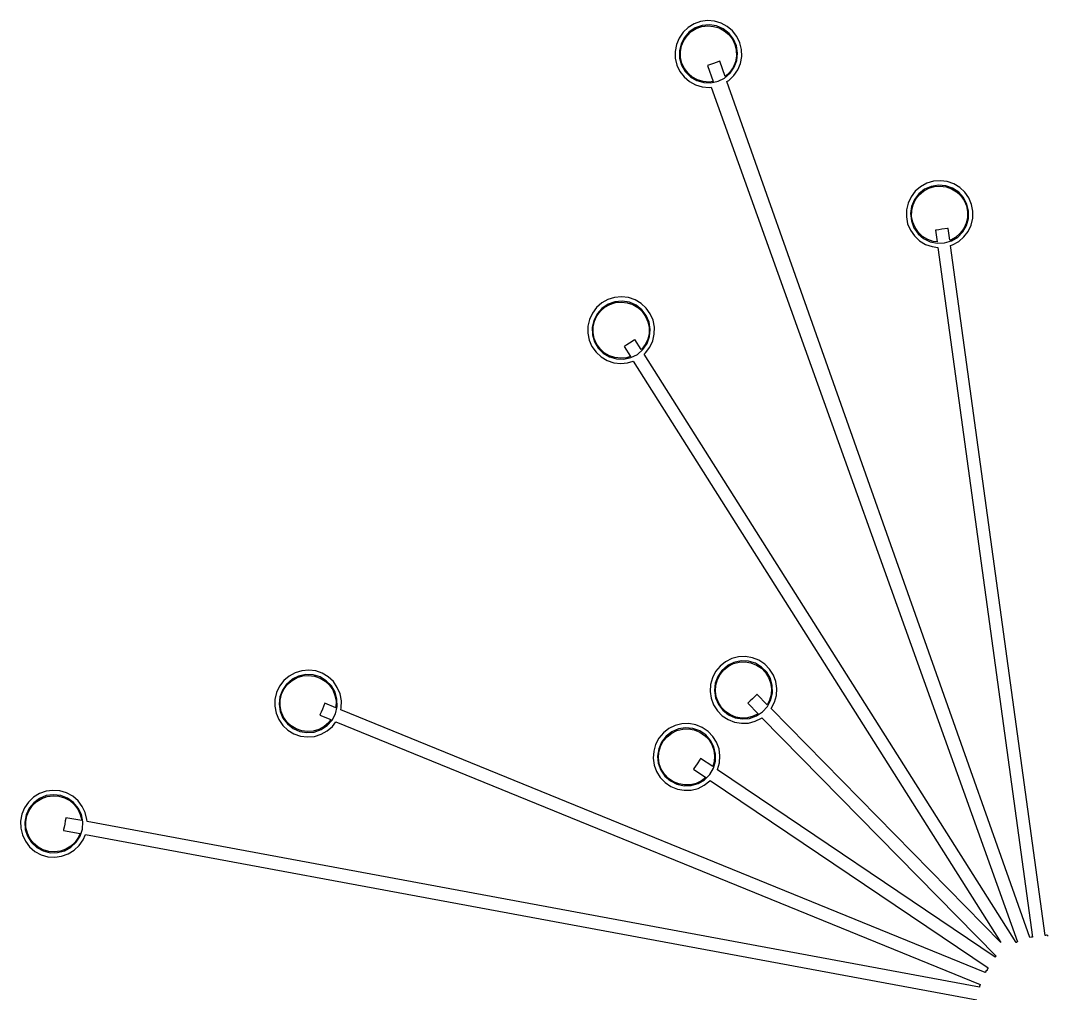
# Model space of a CAD drawing. Header units: millimetres. Extents: x 112 to 8820, y -2365 to 5002.
# Drawn here: x 154.9 to 585.4, y -1483.5 to -1075.8 of the extents above; entities that cross this region are included whole.
import ezdxf

# ---------------------------------------------------------------- set-up
doc = ezdxf.new("R2010")
doc.units = ezdxf.units.MM

# ---------------------------------------------------------------- blocks, each defined once
blk = doc.blocks.new('2097-30_PL')
for p, q in [((-14.434, 41.39), (-14.71, 41.293)), ((-14.144, 41.429), (-14.434, 41.39)), ((-13.852, 41.406), (-14.144, 41.429)), ((-13.571, 41.323), (-13.852, 41.406)), ((-15.172, 40.938), (-15.338, 40.697)), ((-14.96, 41.14), (-15.172, 40.938)), ((-14.911, 40.953), (-15.114, 40.724)), ((-15.003, 40.793), (-14.824, 40.963)), ((-14.71, 41.293), (-14.96, 41.14)), ((-14.657, 41.123), (-14.911, 40.953)), ((-14.824, 40.963), (-14.614, 41.091)), ((-14.369, 41.225), (-14.657, 41.123)), ((-14.614, 41.091), (-14.382, 41.174)), ((-14.382, 41.174), (-14.138, 41.206)), ((-14.064, 41.252), (-14.369, 41.225)), ((-14.138, 41.206), (-13.893, 41.186)), ((-13.762, 41.203), (-14.064, 41.252)), ((-13.893, 41.186), (-13.657, 41.117)), ((-13.482, 41.08), (-13.762, 41.203)), ((-13.657, 41.117), (-13.44, 40.999)), ((-13.314, 41.183), (-13.571, 41.323)), ((-13.242, 40.891), (-13.482, 41.08)), ((-13.44, 40.999), (-13.253, 40.839)), ((-13.091, 40.993), (-13.314, 41.183)), ((-12.913, 40.76), (-13.091, 40.993)), ((-15.338, 40.697), (-15.45, 40.426)), ((-15.114, 40.724), (-15.255, 40.452)), ((-15.236, 40.363), (-15.142, 40.59)), ((-15.142, 40.59), (-15.003, 40.793)), ((-13.253, 40.839), (-13.103, 40.644)), ((-13.055, 40.649), (-13.242, 40.891)), ((-13.103, 40.644), (-12.997, 40.422)), ((-12.935, 40.367), (-13.055, 40.649)), ((-12.787, 40.496), (-12.913, 40.76)), ((-12.719, 40.211), (-12.787, 40.496)), ((-15.45, 40.426), (-15.504, 40.138)), ((-15.504, 40.138), (-15.496, 39.846)), ((-15.255, 40.452), (-15.323, 40.154)), ((-15.323, 40.154), (-15.315, 39.848)), ((-15.281, 40.121), (-15.236, 40.363)), ((-15.275, 39.875), (-15.281, 40.121)), ((-12.997, 40.422), (-12.94, 40.182)), ((-12.94, 40.182), (-12.933, 39.936)), ((-12.889, 40.065), (-12.935, 40.367)), ((-12.919, 39.761), (-12.889, 40.065)), ((-12.711, 39.919), (-12.719, 40.211)), ((-15.496, 39.846), (-15.428, 39.561)), ((-15.315, 39.848), (-15.231, 39.554)), ((-15.217, 39.635), (-15.275, 39.875)), ((-15.111, 39.413), (-15.217, 39.635)), ((-13.889, 39.63), (-14.016, 39.585)), ((-13.668, 39.708), (-13.889, 39.63)), ((-13.634, 39.72), (-13.668, 39.708)), ((-13.409, 39.083), (-13.634, 39.72)), ((-12.978, 39.694), (-13.072, 39.467)), ((-13.025, 39.473), (-12.919, 39.761)), ((-12.933, 39.936), (-12.978, 39.694)), ((-12.876, 39.36), (-12.764, 39.631)), ((-12.764, 39.631), (-12.711, 39.919)), ((-15.428, 39.561), (-15.301, 39.297)), ((-15.301, 39.297), (-15.123, 39.064)), ((-15.231, 39.554), (-15.077, 39.29)), ((-14.961, 39.218), (-15.111, 39.413)), ((-15.077, 39.29), (-14.862, 39.073)), ((-14.774, 39.058), (-14.961, 39.218)), ((-14.109, 39.552), (-14.144, 39.54)), ((-14.144, 39.54), (-13.908, 38.874)), ((-14.016, 39.585), (-14.109, 39.552)), ((-13.428, 39.02), (-13.198, 39.221)), ((-13.212, 39.264), (-13.39, 39.094)), ((-13.072, 39.467), (-13.212, 39.264)), ((-13.198, 39.221), (-13.025, 39.473)), ((-13.042, 39.119), (-12.876, 39.36)), ((-15.123, 39.064), (-14.901, 38.874)), ((-14.901, 38.874), (-14.643, 38.735)), ((-14.862, 39.073), (-14.599, 38.916)), ((-14.558, 38.941), (-14.774, 39.058)), ((-14.599, 38.916), (-14.306, 38.829)), ((-14.322, 38.871), (-14.558, 38.941)), ((-14.076, 38.851), (-14.322, 38.871)), ((-14.306, 38.829), (-14, 38.818)), ((-13.908, 38.874), (-14.076, 38.851)), ((-14, 38.818), (-13.702, 38.883)), ((-13.702, 38.883), (-13.428, 39.02)), ((-13.39, 39.094), (-13.409, 39.083)), ((-13.333, 38.869), (-13.255, 38.917)), ((-0.631, 2.999), (-13.333, 38.869)), ((-13.255, 38.917), (-13.042, 39.119)), ((-14.643, 38.735), (-14.362, 38.651)), ((-14.362, 38.651), (-14.071, 38.628)), ((-14.071, 38.628), (-13.988, 38.639)), ((-13.988, 38.639), (-1.142, 2.826)), ((-5.212, 34.467), (-5.433, 34.276)), ((-4.955, 34.609), (-5.212, 34.467)), ((-4.764, 34.481), (-5.043, 34.357)), ((-4.675, 34.693), (-4.955, 34.609)), ((-4.869, 34.403), (-4.633, 34.474)), ((-4.462, 34.532), (-4.764, 34.481)), ((-4.383, 34.718), (-4.675, 34.693)), ((-4.633, 34.474), (-4.388, 34.495)), ((-4.157, 34.507), (-4.462, 34.532)), ((-4.388, 34.495), (-4.143, 34.464)), ((-4.092, 34.681), (-4.383, 34.718)), ((-3.868, 34.406), (-4.157, 34.507)), ((-4.143, 34.464), (-3.911, 34.383)), ((-3.816, 34.585), (-4.092, 34.681)), ((-3.565, 34.433), (-3.816, 34.585)), ((-5.61, 34.043), (-5.735, 33.778)), ((-5.433, 34.276), (-5.61, 34.043)), ((-5.283, 34.166), (-5.467, 33.923)), ((-5.419, 33.927), (-5.271, 34.124)), ((-5.043, 34.357), (-5.283, 34.166)), ((-5.271, 34.124), (-5.084, 34.284)), ((-5.084, 34.284), (-4.869, 34.403)), ((-3.911, 34.383), (-3.7, 34.256)), ((-3.613, 34.237), (-3.868, 34.406)), ((-3.7, 34.256), (-3.521, 34.087)), ((-3.409, 34.01), (-3.613, 34.237)), ((-3.352, 34.233), (-3.565, 34.433)), ((-3.521, 34.087), (-3.38, 33.885)), ((-3.185, 33.993), (-3.352, 34.233)), ((-5.735, 33.778), (-5.802, 33.493)), ((-5.586, 33.641), (-5.63, 33.338)), ((-5.467, 33.923), (-5.586, 33.641)), ((-5.58, 33.465), (-5.524, 33.705)), ((-5.524, 33.705), (-5.419, 33.927)), ((-3.267, 33.739), (-3.409, 34.01)), ((-3.38, 33.885), (-3.285, 33.658)), ((-3.285, 33.658), (-3.238, 33.416)), ((-3.197, 33.441), (-3.267, 33.739)), ((-3.071, 33.723), (-3.185, 33.993)), ((-3.016, 33.435), (-3.071, 33.723)), ((-5.802, 33.493), (-5.808, 33.2)), ((-5.808, 33.2), (-5.753, 32.912)), ((-5.63, 33.338), (-5.598, 33.034)), ((-5.585, 33.219), (-5.58, 33.465)), ((-5.539, 32.977), (-5.585, 33.219)), ((-3.243, 33.17), (-3.3, 32.931)), ((-3.238, 33.416), (-3.243, 33.17)), ((-3.203, 33.135), (-3.197, 33.441)), ((-3.022, 33.142), (-3.016, 33.435)), ((-5.753, 32.912), (-5.639, 32.642)), ((-5.598, 33.034), (-5.492, 32.747)), ((-5.444, 32.75), (-5.539, 32.977)), ((-5.492, 32.747), (-5.317, 32.496)), ((-5.303, 32.548), (-5.444, 32.75)), ((-3.438, 32.576), (-3.285, 32.84)), ((-3.3, 32.931), (-3.404, 32.708)), ((-3.285, 32.84), (-3.203, 33.135)), ((-3.214, 32.592), (-3.089, 32.857)), ((-3.089, 32.857), (-3.022, 33.142)), ((-5.639, 32.642), (-5.472, 32.402)), ((-5.472, 32.402), (-5.258, 32.202)), ((-5.317, 32.496), (-5.085, 32.296)), ((-5.124, 32.379), (-5.303, 32.548)), ((-4.913, 32.252), (-5.124, 32.379)), ((-5.085, 32.296), (-4.811, 32.161)), ((-4.549, 32.648), (-4.584, 32.643)), ((-4.584, 32.643), (-4.517, 32.15)), ((-4.451, 32.662), (-4.549, 32.648)), ((-4.317, 32.68), (-4.451, 32.662)), ((-4.085, 32.712), (-4.317, 32.68)), ((-4.049, 32.717), (-4.085, 32.712)), ((-3.982, 32.224), (-4.049, 32.717)), ((-3.74, 32.351), (-3.955, 32.232)), ((-3.914, 32.198), (-3.652, 32.357)), ((-3.553, 32.512), (-3.74, 32.351)), ((-3.652, 32.357), (-3.438, 32.576)), ((-3.612, 32.168), (-3.391, 32.359)), ((-3.404, 32.708), (-3.553, 32.512)), ((-3.391, 32.359), (-3.214, 32.592)), ((-5.258, 32.202), (-5.008, 32.05)), ((-5.008, 32.05), (-4.731, 31.954)), ((-4.68, 32.171), (-4.913, 32.252)), ((-4.811, 32.161), (-4.512, 32.097)), ((-4.731, 31.954), (-4.485, 31.923)), ((-4.517, 32.15), (-4.68, 32.171)), ((-4.512, 32.097), (-4.207, 32.11)), ((-4.485, 31.923), (-0.518, 3.019)), ((-4.207, 32.11), (-3.914, 32.198)), ((-3.955, 32.232), (-3.982, 32.224)), ((-3.951, 32.002), (-3.869, 32.027)), ((0.017, 3.092), (-3.951, 32.002)), ((-3.869, 32.027), (-3.612, 32.168)), ((-18.322, 29.741), (-18.577, 29.598)), ((-18.042, 29.828), (-18.322, 29.741)), ((-17.751, 29.855), (-18.042, 29.828)), ((-17.46, 29.821), (-17.751, 29.855)), ((-17.182, 29.728), (-17.46, 29.821)), ((-16.931, 29.578), (-17.182, 29.728)), ((-18.797, 29.404), (-18.972, 29.17)), ((-18.577, 29.598), (-18.797, 29.404)), ((-18.57, 29.368), (-18.772, 29.139)), ((-18.633, 29.253), (-18.448, 29.416)), ((-18.317, 29.539), (-18.57, 29.368)), ((-18.448, 29.416), (-18.234, 29.536)), ((-18.029, 29.642), (-18.317, 29.539)), ((-18.234, 29.536), (-17.998, 29.61)), ((-18.234, 29.536), (-18.234, 29.536)), ((-17.724, 29.671), (-18.029, 29.642)), ((-17.998, 29.61), (-17.753, 29.632)), ((-17.753, 29.632), (-17.509, 29.604)), ((-17.422, 29.623), (-17.724, 29.671)), ((-17.509, 29.604), (-17.276, 29.525)), ((-17.142, 29.501), (-17.422, 29.623)), ((-17.276, 29.525), (-17.064, 29.399)), ((-16.9, 29.313), (-17.142, 29.501)), ((-17.064, 29.399), (-16.883, 29.232)), ((-16.715, 29.38), (-16.931, 29.578)), ((-16.713, 29.071), (-16.9, 29.313)), ((-16.546, 29.141), (-16.715, 29.38)), ((-19.094, 28.904), (-19.159, 28.618)), ((-18.972, 29.17), (-19.094, 28.904)), ((-18.912, 28.866), (-18.979, 28.568)), ((-18.772, 29.139), (-18.912, 28.866)), ((-18.883, 28.832), (-18.78, 29.056)), ((-18.78, 29.056), (-18.633, 29.253)), ((-16.883, 29.232), (-16.741, 29.031)), ((-16.741, 29.031), (-16.643, 28.805)), ((-16.592, 28.79), (-16.713, 29.071)), ((-16.43, 28.872), (-16.546, 29.141)), ((-16.373, 28.585), (-16.43, 28.872)), ((-19.159, 28.618), (-19.162, 28.325)), ((-18.979, 28.568), (-18.97, 28.262)), ((-18.94, 28.346), (-18.937, 28.592)), ((-18.937, 28.592), (-18.883, 28.832)), ((-16.643, 28.805), (-16.595, 28.564)), ((-16.595, 28.564), (-16.598, 28.318)), ((-16.545, 28.488), (-16.592, 28.79)), ((-16.574, 28.183), (-16.545, 28.488)), ((-16.376, 28.292), (-16.373, 28.585)), ((-19.162, 28.325), (-19.105, 28.038)), ((-19.105, 28.038), (-18.989, 27.769)), ((-18.97, 28.262), (-18.885, 27.968)), ((-18.892, 28.104), (-18.94, 28.346)), ((-18.794, 27.878), (-18.892, 28.104)), ((-17.219, 28.039), (-17.416, 27.914)), ((-17.188, 28.059), (-17.219, 28.039)), ((-16.922, 27.638), (-17.188, 28.059)), ((-16.652, 28.078), (-16.755, 27.854)), ((-16.678, 27.896), (-16.574, 28.183)), ((-16.598, 28.318), (-16.652, 28.078)), ((-16.563, 27.74), (-16.441, 28.006)), ((-16.441, 28.006), (-16.376, 28.292)), ((-18.989, 27.769), (-18.819, 27.53)), ((-18.885, 27.968), (-18.729, 27.705)), ((-18.652, 27.677), (-18.794, 27.878)), ((-18.729, 27.705), (-18.514, 27.488)), ((-18.471, 27.51), (-18.652, 27.677)), ((-17.614, 27.789), (-17.645, 27.77)), ((-17.645, 27.77), (-17.379, 27.349)), ((-17.531, 27.842), (-17.614, 27.789)), ((-17.416, 27.914), (-17.531, 27.842)), ((-17.08, 27.441), (-16.85, 27.643)), ((-16.902, 27.656), (-16.922, 27.638)), ((-16.755, 27.854), (-16.902, 27.656)), ((-16.85, 27.643), (-16.678, 27.896)), ((-16.738, 27.505), (-16.563, 27.74)), ((-18.819, 27.53), (-18.604, 27.332)), ((-18.604, 27.332), (-18.352, 27.182)), ((-18.514, 27.488), (-18.25, 27.332)), ((-18.259, 27.385), (-18.471, 27.51)), ((-18.352, 27.182), (-18.075, 27.088)), ((-18.026, 27.306), (-18.259, 27.385)), ((-18.25, 27.332), (-17.957, 27.246)), ((-17.781, 27.277), (-18.026, 27.306)), ((-17.957, 27.246), (-17.651, 27.236)), ((-17.536, 27.3), (-17.781, 27.277)), ((-17.651, 27.236), (-17.353, 27.303)), ((-17.379, 27.349), (-17.536, 27.3)), ((-17.493, 27.081), (-17.256, 27.155)), ((-17.353, 27.303), (-17.08, 27.441)), ((-17.256, 27.155), (-1.845, 2.792)), ((-16.802, 27.449), (-16.738, 27.505)), ((-1.207, 2.795), (-16.802, 27.449)), ((-18.075, 27.088), (-17.784, 27.054)), ((-17.784, 27.054), (-17.493, 27.081)), ((-13.128, 14.689), (-13.39, 14.559)), ((-12.844, 14.763), (-13.128, 14.689)), ((-12.552, 14.775), (-12.844, 14.763)), ((-12.263, 14.727), (-12.552, 14.775)), ((-11.99, 14.62), (-12.263, 14.727)), ((-30.864, 14.21), (-31.156, 14.185)), ((-30.573, 14.173), (-30.864, 14.21)), ((-13.619, 14.376), (-13.805, 14.15)), ((-13.39, 14.559), (-13.619, 14.376)), ((-13.619, 14.027), (-13.462, 14.217)), ((-13.311, 14.396), (-13.542, 14.196)), ((-13.462, 14.217), (-13.27, 14.371)), ((-13.037, 14.532), (-13.311, 14.396)), ((-13.27, 14.371), (-13.049, 14.48)), ((-13.049, 14.48), (-12.811, 14.542)), ((-12.738, 14.597), (-13.037, 14.532)), ((-12.811, 14.542), (-12.565, 14.553)), ((-12.432, 14.584), (-12.738, 14.597)), ((-12.565, 14.553), (-12.322, 14.512)), ((-12.139, 14.496), (-12.432, 14.584)), ((-12.322, 14.512), (-12.093, 14.422)), ((-11.877, 14.338), (-12.139, 14.496)), ((-12.093, 14.422), (-11.888, 14.286)), ((-11.746, 14.458), (-11.99, 14.62)), ((-11.888, 14.286), (-11.715, 14.111)), ((-11.663, 14.12), (-11.877, 14.338)), ((-11.541, 14.249), (-11.746, 14.458)), ((-11.384, 14.002), (-11.541, 14.249)), ((-31.692, 13.959), (-31.914, 13.768)), ((-31.564, 13.824), (-31.795, 13.624)), ((-31.436, 14.1), (-31.692, 13.959)), ((-31.565, 13.776), (-31.349, 13.895)), ((-31.29, 13.96), (-31.564, 13.824)), ((-31.156, 14.185), (-31.436, 14.1)), ((-31.349, 13.895), (-31.114, 13.966)), ((-30.99, 14.024), (-31.29, 13.96)), ((-31.114, 13.966), (-30.868, 13.987)), ((-30.685, 14.011), (-30.99, 14.024)), ((-30.868, 13.987), (-30.624, 13.956)), ((-30.392, 13.923), (-30.685, 14.011)), ((-30.624, 13.956), (-30.392, 13.875)), ((-30.297, 14.077), (-30.573, 14.173)), ((-30.13, 13.765), (-30.392, 13.923)), ((-30.392, 13.875), (-30.181, 13.747)), ((-30.046, 13.925), (-30.297, 14.077)), ((-29.833, 13.725), (-30.046, 13.925)), ((-13.94, 13.891), (-14.018, 13.609)), ((-13.805, 14.15), (-13.94, 13.891)), ((-13.716, 13.944), (-13.822, 13.657)), ((-13.799, 13.572), (-13.733, 13.809)), ((-13.733, 13.809), (-13.619, 14.027)), ((-13.542, 14.196), (-13.716, 13.944)), ((-11.715, 14.111), (-11.583, 13.903)), ((-11.51, 13.856), (-11.663, 14.12)), ((-11.583, 13.903), (-11.497, 13.672)), ((-11.427, 13.561), (-11.51, 13.856)), ((-11.281, 13.728), (-11.384, 14.002)), ((-32.091, 13.534), (-32.216, 13.269)), ((-31.914, 13.768), (-32.091, 13.534)), ((-31.97, 13.373), (-32.076, 13.086)), ((-32.005, 13.196), (-31.9, 13.419)), ((-31.795, 13.624), (-31.97, 13.373)), ((-31.9, 13.419), (-31.751, 13.615)), ((-31.751, 13.615), (-31.565, 13.776)), ((-30.181, 13.747), (-30.001, 13.579)), ((-29.916, 13.546), (-30.13, 13.765)), ((-30.001, 13.579), (-29.861, 13.377)), ((-29.763, 13.281), (-29.916, 13.546)), ((-29.861, 13.377), (-29.765, 13.15)), ((-29.666, 13.484), (-29.833, 13.725)), ((-29.552, 13.214), (-29.666, 13.484)), ((-14.018, 13.609), (-14.036, 13.316)), ((-13.822, 13.657), (-13.854, 13.353)), ((-13.854, 13.353), (-13.808, 13.051)), ((-13.814, 13.326), (-13.799, 13.572)), ((-11.497, 13.672), (-11.461, 13.429)), ((-11.461, 13.429), (-11.476, 13.183)), ((-11.42, 13.255), (-11.427, 13.561)), ((-11.238, 13.438), (-11.281, 13.728)), ((-11.256, 13.146), (-11.238, 13.438)), ((-32.282, 12.984), (-32.288, 12.692)), ((-32.216, 13.269), (-32.282, 12.984)), ((-32.076, 13.086), (-32.108, 12.782)), ((-32.066, 12.71), (-32.061, 12.956)), ((-32.061, 12.956), (-32.005, 13.196)), ((-29.765, 13.15), (-29.719, 12.908)), ((-29.681, 12.987), (-29.763, 13.281)), ((-29.674, 12.681), (-29.681, 12.987)), ((-29.497, 12.927), (-29.552, 13.214)), ((-29.503, 12.634), (-29.497, 12.927)), ((-14.036, 13.316), (-13.993, 13.027)), ((-13.993, 13.027), (-13.891, 12.752)), ((-13.777, 13.083), (-13.814, 13.326)), ((-13.808, 13.051), (-13.689, 12.769)), ((-13.691, 12.852), (-13.777, 13.083)), ((-12.264, 13.01), (-12.36, 12.915)), ((-12.097, 13.173), (-12.264, 13.01)), ((-12.071, 13.199), (-12.097, 13.173)), ((-11.639, 12.759), (-12.071, 13.199)), ((-11.541, 12.946), (-11.639, 12.759)), ((-11.63, 12.686), (-11.489, 12.957)), ((-11.476, 13.183), (-11.541, 12.946)), ((-11.489, 12.957), (-11.42, 13.255)), ((-11.334, 12.864), (-11.256, 13.146)), ((-32.288, 12.692), (-32.233, 12.404)), ((-32.108, 12.782), (-32.063, 12.48)), ((-32.02, 12.468), (-32.066, 12.71)), ((-30.293, 12.573), (-30.344, 12.448)), ((-30.205, 12.789), (-30.293, 12.573)), ((-30.191, 12.823), (-30.205, 12.789)), ((-29.731, 12.635), (-30.191, 12.823)), ((-29.744, 12.383), (-29.674, 12.681)), ((-29.724, 12.662), (-29.731, 12.635)), ((-29.719, 12.908), (-29.724, 12.662)), ((-29.523, 12.55), (-29.503, 12.634)), ((-2.502, 1.533), (-29.523, 12.55)), ((-13.891, 12.752), (-13.733, 12.505)), ((-13.733, 12.505), (-13.733, 12.505)), ((-13.733, 12.505), (-13.528, 12.297)), ((-13.559, 12.644), (-13.691, 12.852)), ((-13.689, 12.769), (-13.504, 12.526)), ((-13.386, 12.469), (-13.559, 12.644)), ((-13.504, 12.526), (-13.264, 12.336)), ((-12.431, 12.846), (-12.456, 12.82)), ((-12.456, 12.82), (-12.02, 12.376)), ((-12.36, 12.915), (-12.431, 12.846)), ((-11.835, 12.458), (-11.63, 12.686)), ((-11.477, 12.594), (-11.469, 12.604)), ((-1.845, 2.792), (-11.477, 12.594)), ((-11.469, 12.604), (-11.334, 12.864)), ((-32.233, 12.404), (-32.12, 12.134)), ((-32.12, 12.134), (-31.953, 11.894)), ((-32.063, 12.48), (-31.945, 12.198)), ((-31.925, 12.242), (-32.02, 12.468)), ((-31.945, 12.198), (-31.76, 11.954)), ((-31.784, 12.039), (-31.925, 12.242)), ((-30.381, 12.356), (-30.395, 12.323)), ((-30.395, 12.323), (-29.934, 12.135)), ((-30.344, 12.448), (-30.381, 12.356)), ((-30.09, 11.885), (-29.886, 12.112)), ((-29.934, 12.135), (-30.034, 12.003)), ((-29.886, 12.112), (-29.744, 12.383)), ((-13.528, 12.297), (-13.284, 12.135)), ((-13.181, 12.333), (-13.386, 12.469)), ((-13.284, 12.135), (-13.011, 12.028)), ((-13.264, 12.336), (-12.984, 12.212)), ((-12.952, 12.243), (-13.181, 12.333)), ((-12.984, 12.212), (-12.683, 12.162)), ((-12.709, 12.202), (-12.952, 12.243)), ((-12.952, 12.243), (-12.952, 12.243)), ((-12.463, 12.213), (-12.709, 12.202)), ((-12.683, 12.162), (-12.378, 12.188)), ((-12.225, 12.274), (-12.463, 12.213)), ((-12.43, 11.992), (-12.147, 12.065)), ((-12.378, 12.188), (-12.089, 12.289)), ((-12.02, 12.376), (-12.225, 12.274)), ((-12.147, 12.065), (-11.885, 12.196)), ((-12.089, 12.289), (-11.835, 12.458)), ((-11.885, 12.196), (-11.861, 12.215)), ((-11.861, 12.215), (-2.047, 2.227)), ((-31.953, 11.894), (-31.739, 11.693)), ((-31.604, 11.871), (-31.784, 12.039)), ((-31.76, 11.954), (-31.52, 11.764)), ((-31.739, 11.693), (-31.489, 11.542)), ((-31.394, 11.743), (-31.604, 11.871)), ((-31.52, 11.764), (-31.24, 11.64)), ((-31.161, 11.663), (-31.394, 11.743)), ((-31.24, 11.64), (-30.939, 11.589)), ((-30.917, 11.632), (-31.161, 11.663)), ((-30.672, 11.652), (-30.917, 11.632)), ((-30.436, 11.724), (-30.672, 11.652)), ((-30.634, 11.615), (-30.345, 11.715)), ((-30.22, 11.842), (-30.436, 11.724)), ((-30.35, 11.518), (-30.093, 11.659)), ((-30.345, 11.715), (-30.09, 11.885)), ((-30.034, 12.003), (-30.22, 11.842)), ((-30.093, 11.659), (-29.871, 11.851)), ((-29.871, 11.851), (-29.722, 12.048)), ((-29.722, 12.048), (-2.706, 1.032)), ((-15.764, 11.758), (-15.995, 11.578)), ((-15.501, 11.887), (-15.764, 11.758)), ((-15.646, 11.569), (-15.425, 11.677)), ((-15.364, 11.745), (-15.644, 11.623)), ((-15.217, 11.957), (-15.501, 11.887)), ((-15.425, 11.677), (-15.186, 11.737)), ((-15.062, 11.794), (-15.364, 11.745)), ((-14.925, 11.968), (-15.217, 11.957)), ((-15.186, 11.737), (-14.94, 11.745)), ((-14.758, 11.766), (-15.062, 11.794)), ((-14.94, 11.745), (-14.698, 11.702)), ((-14.636, 11.917), (-14.925, 11.968)), ((-14.469, 11.664), (-14.758, 11.766)), ((-14.698, 11.702), (-14.469, 11.61)), ((-14.365, 11.807), (-14.636, 11.917)), ((-14.216, 11.492), (-14.469, 11.664)), ((-14.122, 11.643), (-14.365, 11.807)), ((-13.919, 11.433), (-14.122, 11.643)), ((-13.011, 12.028), (-12.723, 11.979)), ((-12.723, 11.979), (-12.43, 11.992)), ((-31.489, 11.542), (-31.212, 11.445)), ((-31.212, 11.445), (-30.922, 11.409)), ((-30.939, 11.589), (-30.634, 11.615)), ((-30.922, 11.409), (-30.63, 11.433)), ((-30.63, 11.433), (-30.35, 11.518)), ((-16.183, 11.354), (-16.321, 11.095)), ((-15.995, 11.578), (-16.183, 11.354)), ((-16.114, 11.012), (-15.999, 11.229)), ((-15.885, 11.434), (-16.072, 11.192)), ((-15.999, 11.229), (-15.84, 11.418)), ((-15.644, 11.623), (-15.885, 11.434)), ((-15.84, 11.418), (-15.646, 11.569)), ((-14.469, 11.61), (-14.265, 11.473)), ((-14.265, 11.473), (-14.094, 11.295)), ((-14.013, 11.264), (-14.216, 11.492)), ((-14.094, 11.295), (-13.964, 11.087)), ((-13.873, 10.992), (-14.013, 11.264)), ((-13.763, 11.184), (-13.919, 11.433)), ((-16.402, 10.814), (-16.422, 10.522)), ((-16.321, 11.095), (-16.402, 10.814)), ((-16.192, 10.911), (-16.239, 10.608)), ((-16.199, 10.529), (-16.182, 10.775)), ((-16.072, 11.192), (-16.192, 10.911)), ((-16.182, 10.775), (-16.114, 11.012)), ((-13.964, 11.087), (-13.88, 10.855)), ((-13.88, 10.855), (-13.845, 10.612)), ((-13.805, 10.693), (-13.873, 10.992)), ((-13.663, 10.909), (-13.763, 11.184)), ((-13.622, 10.619), (-13.663, 10.909)), ((-16.422, 10.522), (-16.381, 10.232)), ((-16.239, 10.608), (-16.209, 10.304)), ((-16.165, 10.286), (-16.199, 10.529)), ((-14.452, 10.478), (-14.583, 10.284)), ((-14.432, 10.508), (-14.452, 10.478)), ((-13.921, 10.163), (-14.432, 10.508)), ((-13.862, 10.366), (-13.921, 10.163)), ((-13.898, 10.094), (-13.814, 10.388)), ((-13.845, 10.612), (-13.862, 10.366)), ((-13.814, 10.388), (-13.805, 10.693)), ((-13.643, 10.327), (-13.622, 10.619)), ((-16.381, 10.232), (-16.281, 9.956)), ((-16.281, 9.956), (-16.126, 9.708)), ((-16.209, 10.304), (-16.105, 10.017)), ((-16.081, 10.054), (-16.165, 10.286)), ((-16.105, 10.017), (-15.932, 9.764)), ((-15.95, 9.845), (-16.081, 10.054)), ((-14.714, 10.09), (-14.734, 10.06)), ((-14.734, 10.06), (-14.218, 9.712)), ((-14.583, 10.284), (-14.714, 10.09)), ((-14.053, 9.83), (-13.898, 10.094)), ((-13.73, 10.034), (-13.724, 10.046)), ((-2.081, 2.177), (-13.73, 10.034)), ((-13.724, 10.046), (-13.643, 10.327)), ((-16.126, 9.708), (-15.923, 9.497)), ((-15.779, 9.668), (-15.95, 9.845)), ((-15.932, 9.764), (-15.702, 9.563)), ((-15.923, 9.497), (-15.68, 9.334)), ((-15.575, 9.531), (-15.779, 9.668)), ((-15.702, 9.563), (-15.429, 9.425)), ((-15.347, 9.438), (-15.575, 9.531)), ((-14.398, 9.572), (-14.619, 9.464)), ((-14.531, 9.456), (-14.268, 9.613)), ((-14.218, 9.712), (-14.398, 9.572)), ((-14.28, 9.383), (-14.049, 9.563)), ((-14.268, 9.613), (-14.053, 9.83)), ((-14.049, 9.563), (-14.03, 9.586)), ((-14.03, 9.586), (-2.383, 1.729)), ((-41.879, 9.13), (-42.155, 9.032)), ((-41.589, 9.168), (-41.879, 9.13)), ((-41.297, 9.145), (-41.589, 9.168)), ((-41.016, 9.062), (-41.297, 9.145)), ((-40.759, 8.923), (-41.016, 9.062)), ((-15.68, 9.334), (-15.408, 9.224)), ((-15.429, 9.425), (-15.13, 9.359)), ((-15.408, 9.224), (-15.12, 9.173)), ((-15.104, 9.396), (-15.347, 9.438)), ((-15.13, 9.359), (-14.824, 9.37)), ((-15.12, 9.173), (-14.827, 9.183)), ((-14.858, 9.404), (-15.104, 9.396)), ((-15.104, 9.396), (-15.104, 9.396)), ((-14.619, 9.464), (-14.858, 9.404)), ((-14.827, 9.183), (-14.543, 9.254)), ((-14.824, 9.37), (-14.531, 9.456)), ((-14.543, 9.254), (-14.28, 9.383)), ((-42.617, 8.678), (-42.783, 8.437)), ((-42.405, 8.879), (-42.617, 8.678)), ((-42.397, 8.654), (-42.591, 8.418)), ((-42.448, 8.533), (-42.269, 8.703)), ((-42.155, 9.032), (-42.405, 8.879)), ((-42.15, 8.835), (-42.397, 8.654)), ((-42.269, 8.703), (-42.059, 8.831)), ((-41.867, 8.949), (-42.15, 8.835)), ((-42.059, 8.831), (-41.827, 8.913)), ((-41.563, 8.989), (-41.867, 8.949)), ((-41.827, 8.913), (-41.583, 8.945)), ((-41.583, 8.945), (-41.338, 8.926)), ((-41.26, 8.953), (-41.563, 8.989)), ((-41.338, 8.926), (-41.102, 8.856)), ((-40.975, 8.841), (-41.26, 8.953)), ((-41.102, 8.856), (-40.885, 8.739)), ((-40.726, 8.663), (-40.975, 8.841)), ((-40.885, 8.739), (-40.698, 8.579)), ((-40.536, 8.732), (-40.759, 8.923)), ((-40.53, 8.428), (-40.726, 8.663)), ((-40.358, 8.5), (-40.536, 8.732)), ((-42.783, 8.437), (-42.895, 8.166)), ((-42.591, 8.418), (-42.719, 8.14)), ((-42.681, 8.103), (-42.587, 8.33)), ((-42.587, 8.33), (-42.448, 8.533)), ((-40.698, 8.579), (-40.548, 8.384)), ((-40.548, 8.384), (-40.442, 8.161)), ((-40.398, 8.152), (-40.53, 8.428)), ((-40.232, 8.236), (-40.358, 8.5)), ((-40.164, 7.951), (-40.232, 8.236)), ((-42.895, 8.166), (-42.949, 7.878)), ((-42.949, 7.878), (-42.941, 7.585)), ((-42.719, 8.14), (-42.775, 7.839)), ((-42.775, 7.839), (-42.754, 7.534)), ((-42.726, 7.861), (-42.681, 8.103)), ((-42.72, 7.615), (-42.726, 7.861)), ((-41.098, 7.758), (-41.123, 7.625)), ((-41.073, 7.891), (-41.098, 7.758)), ((-41.055, 7.988), (-41.073, 7.891)), ((-41.049, 8.024), (-41.055, 7.988)), ((-40.384, 7.9), (-41.049, 8.024)), ((-40.442, 8.161), (-40.385, 7.922)), ((-40.34, 7.852), (-40.398, 8.152)), ((-40.385, 7.922), (-40.384, 7.9)), ((-40.357, 7.547), (-40.34, 7.852)), ((-40.161, 7.859), (-40.164, 7.951)), ((-2.746, 0.925), (-40.161, 7.859)), ((-42.941, 7.585), (-42.873, 7.301)), ((-42.754, 7.534), (-42.658, 7.244)), ((-42.662, 7.375), (-42.72, 7.615)), ((-42.556, 7.153), (-42.662, 7.375)), ((-41.141, 7.528), (-41.147, 7.492)), ((-41.147, 7.492), (-40.452, 7.364)), ((-41.123, 7.625), (-41.141, 7.528)), ((-40.452, 7.364), (-40.517, 7.206)), ((-40.45, 7.255), (-40.357, 7.547)), ((-40.321, 7.1), (-40.229, 7.322)), ((-40.229, 7.322), (-2.852, 0.395)), ((-42.873, 7.301), (-42.746, 7.036)), ((-42.746, 7.036), (-42.568, 6.804)), ((-42.658, 7.244), (-42.493, 6.986)), ((-42.406, 6.958), (-42.556, 7.153)), ((-42.493, 6.986), (-42.269, 6.778)), ((-42.219, 6.798), (-42.406, 6.958)), ((-40.657, 7.003), (-40.835, 6.834)), ((-40.835, 6.786), (-40.613, 6.996)), ((-40.517, 7.206), (-40.657, 7.003)), ((-40.613, 6.996), (-40.45, 7.255)), ((-40.487, 6.859), (-40.321, 7.1)), ((-42.568, 6.804), (-42.346, 6.614)), ((-42.346, 6.614), (-42.088, 6.474)), ((-42.269, 6.778), (-42, 6.632)), ((-42.003, 6.68), (-42.219, 6.798)), ((-42.088, 6.474), (-41.807, 6.391)), ((-41.767, 6.61), (-42.003, 6.68)), ((-42, 6.632), (-41.704, 6.558)), ((-41.521, 6.591), (-41.767, 6.61)), ((-41.704, 6.558), (-41.398, 6.559)), ((-41.277, 6.623), (-41.521, 6.591)), ((-41.398, 6.559), (-41.102, 6.637)), ((-41.045, 6.705), (-41.277, 6.623)), ((-41.225, 6.406), (-40.949, 6.504)), ((-41.102, 6.637), (-40.835, 6.786)), ((-40.835, 6.834), (-41.045, 6.705)), ((-40.949, 6.504), (-40.7, 6.657)), ((-40.7, 6.657), (-40.487, 6.859)), ((-41.807, 6.391), (-41.516, 6.368)), ((-41.516, 6.368), (-41.225, 6.406)), ((-0.576, 3.018), (-0.631, 2.999)), ((-0.56, 3.024), (-0.576, 3.018)), ((-0.541, 3.016), (-0.56, 3.024)), ((-0.526, 3.018), (-0.541, 3.016)), ((-0.518, 3.019), (-0.526, 3.018)), ((0.025, 3.093), (0.017, 3.092)), ((0.074, 3.1), (0.025, 3.093)), ((0.09, 3.102), (0.074, 3.1)), ((0.141, 3.066), (0.09, 3.102)), ((-1.194, 2.8), (-1.207, 2.795)), ((-1.172, 2.808), (-1.194, 2.8)), ((-1.155, 2.818), (-1.172, 2.808)), ((-1.142, 2.826), (-1.155, 2.818)), ((-2.048, 2.225), (-2.081, 2.177)), ((-2.047, 2.227), (-2.048, 2.225)), ((-2.383, 1.729), (-2.415, 1.681)), ((-2.499, 1.54), (-2.502, 1.533)), ((-2.481, 1.585), (-2.499, 1.54)), ((-2.474, 1.601), (-2.481, 1.585)), ((-2.417, 1.626), (-2.474, 1.601)), ((-2.415, 1.681), (-2.424, 1.667)), ((-2.424, 1.667), (-2.417, 1.626)), ((-2.744, 0.933), (-2.746, 0.925)), ((-2.735, 0.981), (-2.744, 0.933)), ((-2.732, 0.998), (-2.735, 0.981)), ((-2.715, 1.01), (-2.732, 0.998)), ((-2.709, 1.025), (-2.715, 1.01)), ((-2.706, 1.032), (-2.709, 1.025))]:
    blk.add_line(p, q)

msp = doc.modelspace()

# ---------------------------------------------------------------- block references
at = {"color": 0, "xscale": 10, "yscale": 10, "zscale": 10}
msp.add_blockref('2097-30_PL', (584.34, -1490.13), dxfattribs=at)

doc.saveas('drawing.dxf')
